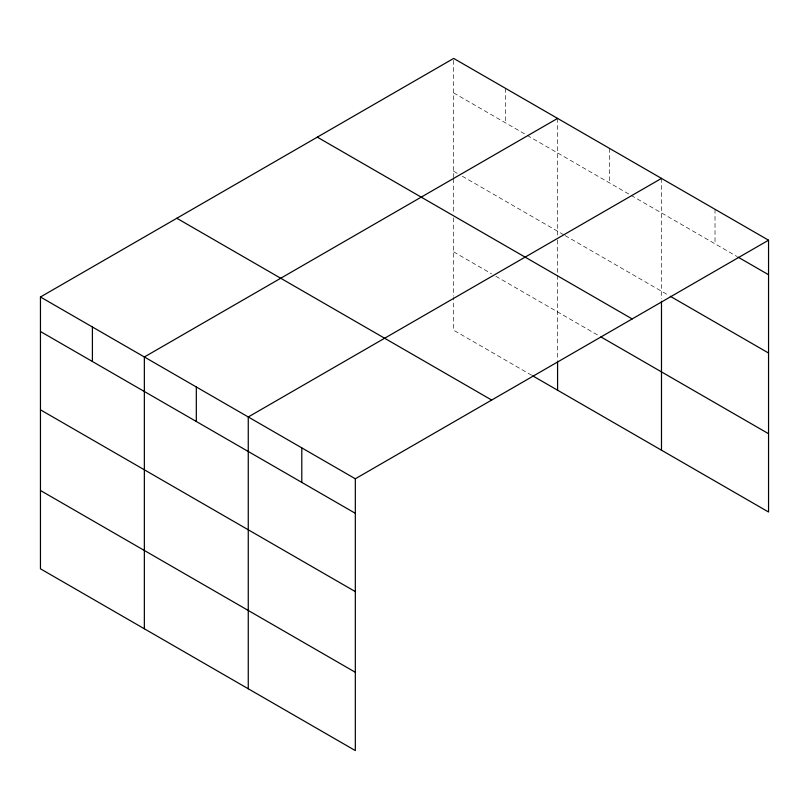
<?xml version="1.0" encoding="UTF-8"?>
<svg xmlns="http://www.w3.org/2000/svg" width="809" height="809" viewBox="0 0 809 809"><rect width="100%" height="100%" fill="white"/><g stroke="black" fill="none" stroke-linecap="round" stroke-linejoin="round"><path stroke-width="0.61" stroke-dasharray="4.04 3.03" d="M453.677 177.545L453.677 58.42M453.677 92.934L526.194 134.8M527.276 135.427L630.1 194.797M631.182 195.424L736.868 256.433M453.677 171.235L458.005 173.743M462.333 176.241L564.075 234.984M565.157 235.601L669.144 295.639M453.677 251.912L491.559 273.786M495.887 276.284L598.711 335.654M531.604 375.214L453.677 330.224L453.677 297.378M715.025 209.298L715.025 243.822M661.489 178.395L661.489 298.784M609.541 148.401L609.541 182.925M557.583 118.407L557.583 235.014M557.583 240.051L557.583 274.089M557.583 275.353L557.583 359.904M505.635 88.414L505.635 122.928M453.677 178.799L453.677 211.574M453.677 217.884L453.677 296.124"/><path stroke-width="1.21" d="M768.55 240.202L453.677 58.42L40.45 296.994L40.45 568.798L355.323 750.58L355.323 478.776L768.55 240.202L768.55 512.006L532.686 375.841M557.583 118.407L144.356 356.981L144.356 628.785M661.489 178.395L248.262 416.969L248.262 688.772M737.96 257.07L768.55 274.726M670.236 296.266L768.55 353.027M317.31 137.146L632.183 318.938M600.885 336.898L768.55 433.705M176.817 218.258L491.69 400.05M40.45 296.994L355.323 478.776M40.45 331.508L355.323 513.3M40.45 409.809L355.323 591.601M40.45 490.487L355.323 672.279M661.489 301.302L661.489 450.198M557.583 361.158L557.583 390.211M301.797 447.873L301.797 482.397M196.314 386.975L196.314 421.499M92.408 326.988L92.408 361.502"/></g></svg>
